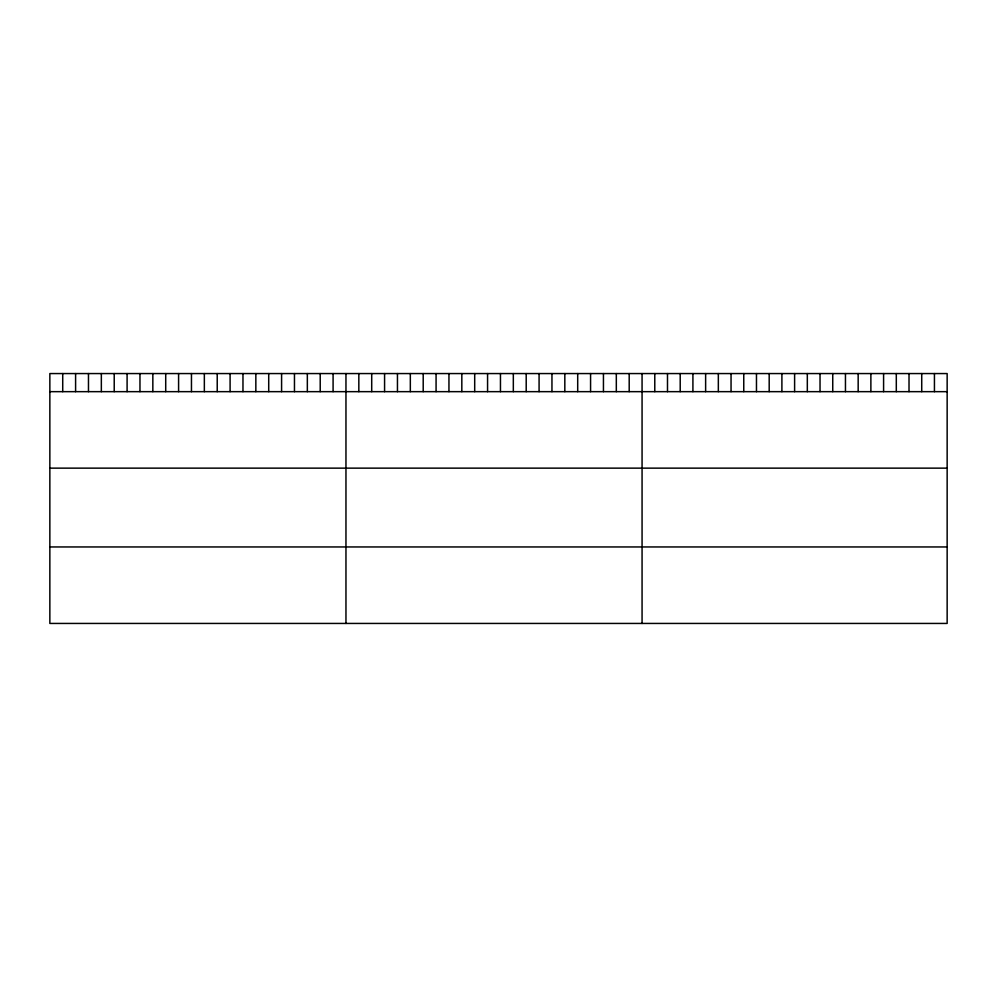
<?xml version="1.0" encoding="UTF-8"?>
<svg xmlns="http://www.w3.org/2000/svg" width="997" height="997" viewBox="0 0 997 997"><rect width="100%" height="100%" fill="white"/><g stroke="black" fill="none" stroke-linecap="round" stroke-linejoin="round"><path stroke-width="1.5" d="M947.15 391.659L947.15 623.437L49.85 623.437L49.85 373.563L947.15 373.563L947.15 391.659L49.85 391.659M49.85 468.141L947.15 468.141M49.85 546.954L947.15 546.954M934.438 373.563L934.438 391.659M921.727 373.563L921.727 391.659M909.015 373.563L909.015 391.659M896.303 373.563L896.303 391.659M883.591 373.563L883.591 391.659M870.88 373.563L870.88 391.659M858.168 373.563L858.168 391.659M845.456 373.563L845.456 391.659M832.744 373.563L832.744 391.659M820.033 373.563L820.033 391.659M807.321 373.563L807.321 391.659M794.609 373.563L794.609 391.659M781.897 373.563L781.897 391.659M769.186 373.563L769.186 391.659M756.474 373.563L756.474 391.659M743.762 373.563L743.762 391.659M731.05 373.563L731.05 391.659M718.339 373.563L718.339 391.659M705.627 373.563L705.627 391.659M692.915 373.563L692.915 391.659M680.203 373.563L680.203 391.659M667.492 373.563L667.492 391.659M654.78 373.563L654.78 391.659M642.068 373.563L642.068 623.437M629.194 373.563L629.194 391.659M616.32 373.563L616.32 391.659M603.447 373.563L603.447 391.659M590.573 373.563L590.573 391.659M577.699 373.563L577.699 391.659M564.825 373.563L564.825 391.659M551.952 373.563L551.952 391.659M539.078 373.563L539.078 391.659M526.204 373.563L526.204 391.659M513.33 373.563L513.33 391.659M500.457 373.563L500.457 391.659M487.57 373.563L487.57 391.659M474.697 373.563L474.697 391.659M461.823 373.563L461.823 391.659M448.949 373.563L448.949 391.659M436.075 373.563L436.075 391.659M423.202 373.563L423.202 391.659M410.328 373.563L410.328 391.659M397.454 373.563L397.454 391.659M384.58 373.563L384.58 391.659M371.707 373.563L371.707 391.659M358.833 373.563L358.833 391.659M345.959 373.563L345.959 623.437M333.085 373.563L333.085 391.659M320.211 373.563L320.211 391.659M307.338 373.563L307.338 391.659M294.464 373.563L294.464 391.659M281.59 373.563L281.59 391.659M268.716 373.563L268.716 391.659M255.843 373.563L255.843 391.659M242.969 373.563L242.969 391.659M230.095 373.563L230.095 391.659M217.221 373.563L217.221 391.659M204.348 373.563L204.348 391.659M191.461 373.563L191.461 391.659M178.588 373.563L178.588 391.659M165.714 373.563L165.714 391.659M152.84 373.563L152.84 391.659M139.966 373.563L139.966 391.659M127.093 373.563L127.093 391.659M114.219 373.563L114.219 391.659M101.345 373.563L101.345 391.659M88.471 373.563L88.471 391.659M75.598 373.563L75.598 391.659M62.724 373.563L62.724 391.659"/></g></svg>
